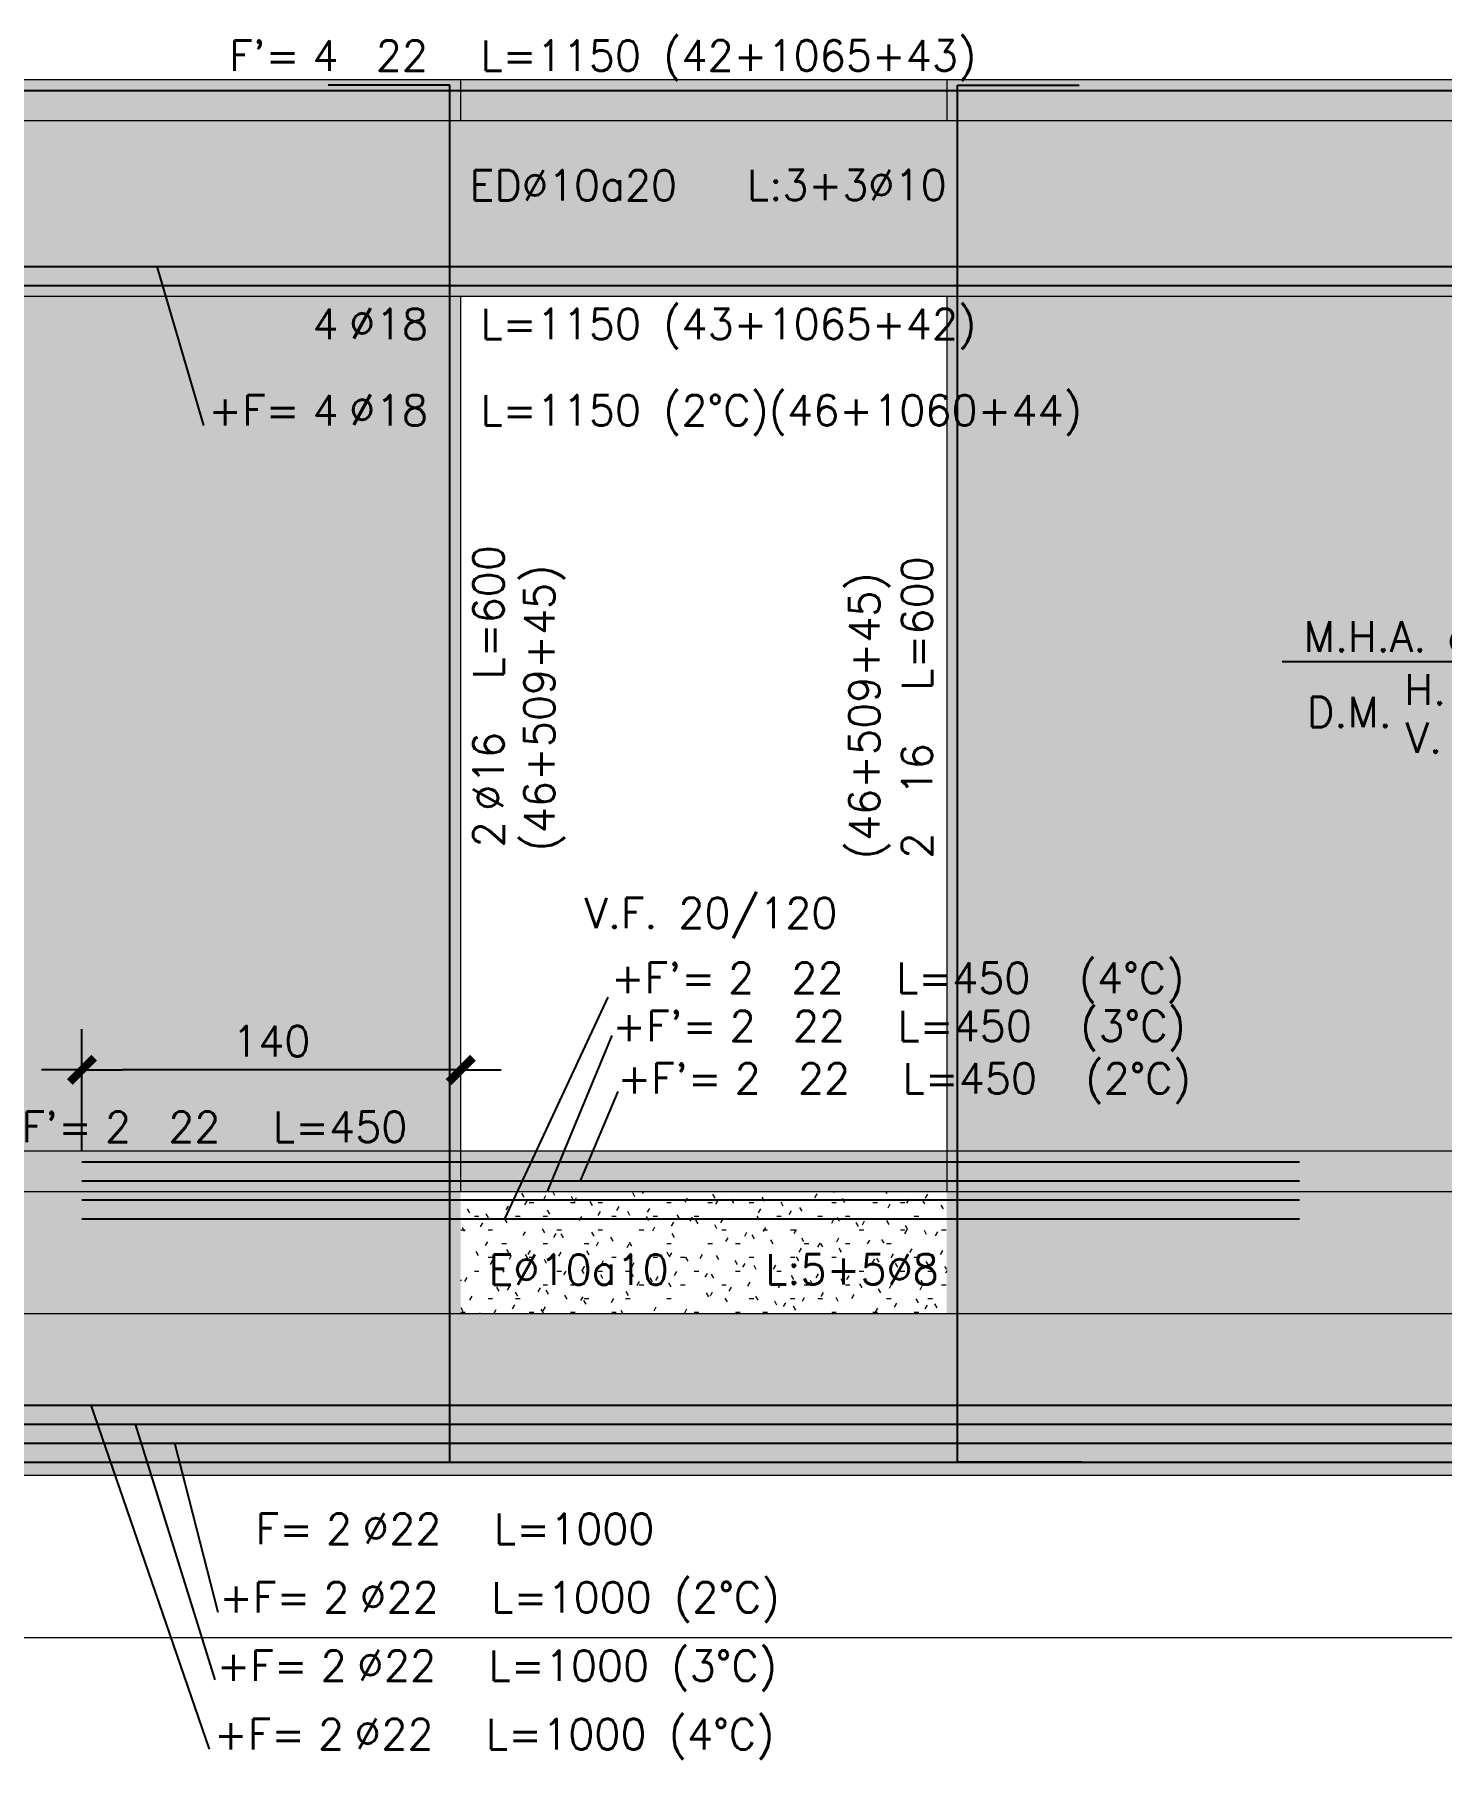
# Model space of a CAD drawing. Extents: x -10459 to 16942, y -13088 to 14608.
# Drawn here: x 751 to 1271, y 1154 to 1792 of the extents above; entities that cross this region are included whole.
import ezdxf
from ezdxf.enums import TextEntityAlignment as Align

# ---------------------------------------------------------------- set-up
doc = ezdxf.new("R2010")
doc.units = 0
doc.header["$LTSCALE"] = 30
doc.header["$MEASUREMENT"] = 0
doc.linetypes.add("EJE1-1'$0$RLE-PROYECCION", pattern=[0.71438, 0.47625, -0.23813])
doc.layers.get('0').update_dxf_attribs({"linetype": 'CONTINUOUS'})
doc.layers.add("EJE1-1'$0$RLA-ACHURADO", color=30, linetype="EJE1-1'$0$RLE-PROYECCION", lineweight=15, transparency=0.7)
for name, color, linetype, lineweight in [("EJE1-1'$0$RLA-CONTORNO", 30, 'CONTINUOUS', 15), ("EJE1-1'$0$RLA-NIVEL-1", 1, 'CONTINUOUS', 9), ("EJE1-1'$0$RLA-TEXTOS-1", 9, 'CONTINUOUS', 9)]:
    doc.layers.add(name, color=color, linetype=linetype, lineweight=lineweight)
for name, color, linetype in [("EJE1-1'$0$RLA-FE", 7, 'CONTINUOUS'), ("EJE1-1'$0$RLA-TEXTOS-FE", 9, 'CONTINUOUS'), ("EJE1-1'$0$TEXTOS-FE", 9, 'CONTINUOUS'), ("EJE1-1'$0$TEXTOS1", 9, 'CONTINUOUS')]:
    doc.layers.add(name, color=color, linetype=linetype)
doc.styles.add("EJE1-1'$0$RomanS", font='romans.shx', dxfattribs={"height": 11.25})
doc.dimstyles.new("EJE1-1'$0$ING50", dxfattribs={"dimscale": 50, "dimtxt": 0.27, "dimasz": 0.3, "dimexe": 0, "dimexo": 0, "dimgap": 0.1, "dimtad": 1, "dimdec": 1, "dimzin": 12, "dimdsep": 46, "dimtxsty": "EJE1-1'$0$RomanS", "dimblk": "EJE1-1'$0$TICK1", "dimblk1": "EJE1-1'$0$TICK1", "dimblk2": "EJE1-1'$0$TICK1", "dimcen": 0.09, "dimclrd": 2, "dimclre": 1, "dimclrt": 3, "dimadec": 0, "dimazin": 0, "dimtfac": 1, "dimtdec": 0, "dimtix": 1, "dimtmove": 2, "dimatfit": 3, "dimldrblk": "EJE1-1'$0$TICK1", "dimfxl": 0, "dimfxlon": 1, "dimtolj": 1, "dimtzin": 0, "dimarcsym": 0})
pattern_1 = [(0, (-234.281, -2576.79), (20.32, 5.08), [1.676, -13.564, 1.676, -13.564, -81.28]), (0, (-234.281, -2576.79), (20.32, 5.08), [-30.48, 1.676, -28.804, 1.676, -13.564, -35.56]), (0, (-234.281, -2576.79), (20.32, 5.08), [-76.2, 1.676, -8.484, 1.676, -23.724]), (120, (-226.661, -2574.25), (-14.559409, 15.057636), [1.676, -13.564, 1.676, -13.564, -81.28]), (120, (-226.661, -2574.25), (-14.559409, 15.057636), [-30.48, 1.676, -28.804, 1.676, -13.564, -35.56]), (120, (-226.661, -2574.25), (-14.559409, 15.057636), [-76.2, 1.676, -8.484, 1.676, -23.724]), (240, (-224.121, -2564.09), (-5.760591, -20.137636), [1.676, -13.564, 1.676, -13.564, -81.28]), (240, (-224.121, -2564.09), (-5.760591, -20.137636), [-30.48, 1.676, -28.804, 1.676, -13.564, -35.56]), (240, (-224.121, -2564.09), (-5.760591, -20.137636), [-76.2, 1.676, -8.484, 1.676, -23.724])]

# ---------------------------------------------------------------- blocks, each defined once
blk = doc.blocks.new('*U49')
at = {"layer": "EJE1-1'$0$RLA-FE"}
blk.add_line((0, 0), (983.21, 0), dxfattribs=at)
at = {"layer": "EJE1-1'$0$RLA-FE", "color": 3, "style": "EJE1-1'$0$RomanS", "flags": 8}
for tag, p in [('F=', (440.94, -19.89)), ('NUM', (455.35, -19.89))]:
    blk.add_attdef(tag, text='', height=11.25, dxfattribs=at).set_placement(p, align=Align.RIGHT)
at = {"layer": "EJE1-1'$0$RLA-FE", "color": 3, "style": "EJE1-1'$0$RomanS"}
for tag, p, flags in [('PHI', (459.24, -19.68), 12), ('DIAM', (469.1, -19.89), 12), ('MINUS', (491.12, -19.89), 13), ('MARK', (504.51, -19.89), 13), ('TEXTO_FE1', (507.81, -19.89), 8), ('TEXTO_FE2', (575.33, -19.88), 8), ('TIPO', (531.3, -57.92), 13), ('NVECES', (517.43, -76.86), 13), ('NUMFE', (521.36, -96.62), 13), ('CAPA', (529.56, -115.74), 13), ('DESPLAZA', (277.18, -134.17), 13), ('ESPACIO', (283.22, -152.53), 13), ('CANT', (297.06, -171.33), 13)]:
    blk.add_attdef(tag, p, '', height=11.25, dxfattribs=dict(at, flags=flags))
blk = doc.blocks.new('*U50')
at = {"layer": "EJE1-1'$0$RLA-FE"}
blk.add_line((0, 0), (983.21, 0), dxfattribs=at)
at = {"layer": "EJE1-1'$0$RLA-FE", "color": 3, "style": "EJE1-1'$0$RomanS", "flags": 8}
for tag, p in [('F=', (440.94, 7.32)), ('NUM', (455.35, 7.32))]:
    blk.add_attdef(tag, text='', height=11.25, dxfattribs=at).set_placement(p, align=Align.RIGHT)
at = {"layer": "EJE1-1'$0$RLA-FE", "color": 3, "style": "EJE1-1'$0$RomanS"}
for tag, p, flags in [('PHI', (459.24, 7.54), 14), ('DIAM', (469.1, 7.32), 12), ('MINUS', (491.12, 7.32), 13), ('MARK', (504.51, 7.32), 13), ('TEXTO_FE1', (507.81, 7.32), 8), ('TEXTO_FE2', (575.33, 7.34), 8), ('TIPO', (531.3, -75.78), 13), ('NVECES', (517.43, -94.72), 13), ('NUMFE', (521.36, -114.48), 13), ('CAPA', (529.56, -133.6), 13), ('DESPLAZA', (278.34, -151.59), 13), ('ESPACIO', (284.39, -169.95), 13), ('CANT', (298.23, -188.75), 13)]:
    blk.add_attdef(tag, p, '', height=11.25, dxfattribs=dict(at, flags=flags))
blk = doc.blocks.new('*U57')
at = {"layer": "EJE1-1'$0$RLA-FE"}
blk.add_line((0, 0), (978.21, 0), dxfattribs=at)
at = {"layer": "EJE1-1'$0$RLA-FE", "color": 3, "style": "EJE1-1'$0$RomanS", "flags": 8}
for tag, p in [('F=', (438.44, -58.81)), ('NUM', (452.85, -58.81))]:
    blk.add_attdef(tag, text='', height=11.25, dxfattribs=at).set_placement(p, align=Align.RIGHT)
at = {"layer": "EJE1-1'$0$RLA-FE", "color": 3, "style": "EJE1-1'$0$RomanS"}
for tag, p, flags in [('PHI', (456.74, -58.6), 12), ('DIAM', (466.6, -58.81), 12), ('MINUS', (488.62, -58.81), 13), ('MARK', (502.01, -58.81), 13), ('TEXTO_FE1', (505.31, -58.81), 8), ('TIPO', (528.8, -57.92), 13), ('TEXTO_FE2', (572.83, -58.79), 8), ('NVECES', (514.93, -76.86), 13), ('NUMFE', (518.86, -96.62), 13), ('CAPA', (527.06, -115.74), 13), ('DESPLAZA', (277.18, -134.17), 13), ('ESPACIO', (283.22, -152.53), 13), ('CANT', (297.06, -171.33), 13)]:
    blk.add_attdef(tag, p, '', height=11.25, dxfattribs=dict(at, flags=flags))
blk = doc.blocks.new('*U62')
at = {"layer": "EJE1-1'$0$RLA-FE"}
blk.add_line((0, 0), (918.21, 0), dxfattribs=at)
at = {"layer": "EJE1-1'$0$RLA-FE", "color": 3, "style": "EJE1-1'$0$RomanS", "flags": 8}
for tag, p in [('F=', (408.44, -30.3)), ('NUM', (422.85, -30.3))]:
    blk.add_attdef(tag, text='', height=11.25, dxfattribs=at).set_placement(p, align=Align.RIGHT)
at = {"layer": "EJE1-1'$0$RLA-FE", "color": 3, "style": "EJE1-1'$0$RomanS"}
for tag, p, flags in [('PHI', (426.74, -30.08), 12), ('DIAM', (436.6, -30.3), 12), ('MINUS', (458.62, -30.3), 13), ('MARK', (472.01, -30.3), 13), ('TEXTO_FE1', (475.31, -30.3), 8), ('TEXTO_FE2', (542.83, -30.28), 8), ('TIPO', (498.8, -57.92), 13), ('NVECES', (484.93, -76.86), 13), ('NUMFE', (488.86, -96.62), 13), ('CAPA', (497.06, -115.74), 13), ('DESPLAZA', (277.18, -134.17), 13), ('ESPACIO', (283.22, -152.53), 13), ('CANT', (297.06, -171.33), 13)]:
    blk.add_attdef(tag, p, '', height=11.25, dxfattribs=dict(at, flags=flags))
blk = doc.blocks.new('*U63')
at = {"layer": "EJE1-1'$0$RLA-FE"}
blk.add_line((0, 0), (918.21, 0), dxfattribs=at)
at = {"layer": "EJE1-1'$0$RLA-FE", "color": 3, "style": "EJE1-1'$0$RomanS"}
for tag, p, flags in [('TIPO', (498.8, -57.92), 13), ('PHI', (425.77, -62.38), 12), ('DIAM', (435.62, -62.6), 12), ('MINUS', (457.64, -62.6), 13), ('MARK', (471.03, -62.6), 13), ('TEXTO_FE1', (474.33, -62.6), 8), ('TEXTO_FE2', (541.86, -62.58), 8), ('NVECES', (484.93, -76.86), 13), ('NUMFE', (488.86, -96.62), 13), ('CAPA', (497.06, -115.74), 13), ('DESPLAZA', (277.18, -134.17), 13), ('ESPACIO', (283.22, -152.53), 13), ('CANT', (297.06, -171.33), 13)]:
    blk.add_attdef(tag, p, '', height=11.25, dxfattribs=dict(at, flags=flags))
at = {"layer": "EJE1-1'$0$RLA-FE", "color": 3, "style": "EJE1-1'$0$RomanS", "flags": 8}
for tag, p in [('F=', (407.46, -62.6)), ('NUM', (421.87, -62.6))]:
    blk.add_attdef(tag, text='', height=11.25, dxfattribs=at).set_placement(p, align=Align.RIGHT)
blk = doc.blocks.new('*U64')
at = {"layer": "EJE1-1'$0$RLA-FE"}
blk.add_line((0, 0), (918.21, 0), dxfattribs=at)
at = {"layer": "EJE1-1'$0$RLA-FE", "color": 3, "style": "EJE1-1'$0$RomanS"}
for tag, p, flags in [('TIPO', (498.8, -57.92), 13), ('NVECES', (484.93, -76.86), 13), ('PHI', (424.79, -94.68), 12), ('DIAM', (434.64, -94.89), 12), ('MINUS', (456.66, -94.89), 13), ('MARK', (470.06, -94.89), 13), ('TEXTO_FE1', (473.36, -94.89), 8), ('NUMFE', (488.86, -96.62), 13), ('TEXTO_FE2', (540.88, -94.88), 8), ('CAPA', (497.06, -115.74), 13), ('DESPLAZA', (277.18, -134.17), 13), ('ESPACIO', (283.22, -152.53), 13), ('CANT', (297.06, -171.33), 13)]:
    blk.add_attdef(tag, p, '', height=11.25, dxfattribs=dict(at, flags=flags))
at = {"layer": "EJE1-1'$0$RLA-FE", "color": 3, "style": "EJE1-1'$0$RomanS", "flags": 8}
for tag, p in [('F=', (406.48, -94.89)), ('NUM', (420.89, -94.89))]:
    blk.add_attdef(tag, text='', height=11.25, dxfattribs=at).set_placement(p, align=Align.RIGHT)
blk = doc.blocks.new('*U65')
at = {"layer": "EJE1-1'$0$RLA-FE"}
blk.add_line((0, 0), (918.21, 0), dxfattribs=at)
at = {"layer": "EJE1-1'$0$RLA-FE", "color": 3, "style": "EJE1-1'$0$RomanS"}
for tag, p, flags in [('TIPO', (498.8, -57.92), 13), ('NVECES', (484.93, -76.86), 13), ('NUMFE', (488.86, -96.62), 13), ('CAPA', (497.06, -115.74), 13), ('PHI', (423.81, -126.98), 12), ('DIAM', (433.67, -127.19), 12), ('MINUS', (455.69, -127.19), 13), ('MARK', (469.08, -127.19), 13), ('TEXTO_FE1', (472.38, -127.19), 8), ('TEXTO_FE2', (539.9, -127.17), 8), ('DESPLAZA', (277.18, -134.17), 13), ('ESPACIO', (283.22, -152.53), 13), ('CANT', (297.06, -171.33), 13)]:
    blk.add_attdef(tag, p, '', height=11.25, dxfattribs=dict(at, flags=flags))
at = {"layer": "EJE1-1'$0$RLA-FE", "color": 3, "style": "EJE1-1'$0$RomanS", "flags": 8}
for tag, p in [('F=', (405.51, -127.19)), ('NUM', (419.92, -127.19))]:
    blk.add_attdef(tag, text='', height=11.25, dxfattribs=at).set_placement(p, align=Align.RIGHT)
blk = doc.blocks.new('*U67')
at = {"layer": "EJE1-1'$0$RLA-FE"}
for p, q in [((0, 0), (0, 0)), ((0, 0), (368.21, 0)), ((368.21, 0), (418.21, 0)), ((418.21, 0), (450, 0)), ((450, 0), (450, 0))]:
    blk.add_line(p, q, dxfattribs=at)
at = {"layer": "EJE1-1'$0$RLA-FE", "color": 3, "style": "EJE1-1'$0$RomanS", "flags": 8}
for tag, p in [('F=', (3.73, 7.32)), ('NUM', (18.14, 7.32))]:
    blk.add_attdef(tag, text='', height=11.25, dxfattribs=at).set_placement(p, align=Align.RIGHT)
at = {"layer": "EJE1-1'$0$RLA-FE", "color": 3, "style": "EJE1-1'$0$RomanS"}
for tag, p, flags in [('PHI', (22.04, 7.54), 14), ('DIAM', (31.89, 7.32), 12), ('MINUS', (53.91, 7.32), 13), ('MARK', (67.3, 7.32), 13), ('TEXTO_FE1', (70.6, 7.32), 8), ('TEXTO_FE2', (138.13, 7.34), 8), ('TIPO', (223.8, -75.78), 13), ('NVECES', (209.93, -94.72), 13), ('NUMFE', (213.86, -114.48), 13), ('CAPA', (222.06, -133.6), 13), ('DESPLAZA', (278.34, -151.59), 13), ('ESPACIO', (284.39, -169.95), 13), ('CANT', (298.23, -188.75), 13)]:
    blk.add_attdef(tag, p, '', height=11.25, dxfattribs=dict(at, flags=flags))
blk = doc.blocks.new("EJE1-1'$0$TICK1")
at = {"color": 2}
for points in [[(0, 0), (-1, 0)], [(0, 0), (1, 0)]]:
    blk.add_lwpolyline(points, dxfattribs=at)
at = {"color": 2, "const_width": 0.2}
blk.add_lwpolyline([(-0.3, -0.3), (0.3, 0.3)], dxfattribs=at)
blk = doc.blocks.new('*D66')
at = {"layer": "EJE1-1'$0$RLA-FE", "color": 2, "lineweight": -2, "transparency": 16777216}
blk.add_line((-1941.52, -767), (-2051.52, -767), dxfattribs=at)
at = {"layer": "EJE1-1'$0$RLA-FE", "color": 2, "lineweight": -2, "transparency": 16777216, "xscale": 15, "yscale": 15, "zscale": 15, "rotation": 180}
blk.add_blockref("EJE1-1'$0$TICK1", (-2066.52, -767), dxfattribs=at)
at = {"layer": "EJE1-1'$0$RLA-FE", "color": 2, "lineweight": -2, "transparency": 16777216, "xscale": 15, "yscale": 15, "zscale": 15}
blk.add_blockref("EJE1-1'$0$TICK1", (-1926.52, -767), dxfattribs=at)
at = {"layer": "EJE1-1'$0$RLA-FE", "color": 3, "transparency": 16777216, "insert": (-1996.52, -756.38), "char_height": 11.25, "attachment_point": 5, "style": "EJE1-1'$0$RomanS"}
blk.add_mtext('\\A1;140', dxfattribs=at)
blk = doc.blocks.new('*U68')
at = {"layer": "EJE1-1'$0$RLA-FE"}
for p, q in [((0, 0), (0, 0)), ((0, 0), (368.21, 0)), ((368.21, 0), (418.21, 0)), ((418.21, 0), (450, 0)), ((450, 0), (450, 0))]:
    blk.add_line(p, q, dxfattribs=at)
at = {"layer": "EJE1-1'$0$RLA-FE", "color": 3, "style": "EJE1-1'$0$RomanS", "flags": 8}
for tag, p in [('F=', (236.5, 32.21)), ('NUM', (250.91, 32.21))]:
    blk.add_attdef(tag, text='', height=11.25, dxfattribs=at).set_placement(p, align=Align.RIGHT)
at = {"layer": "EJE1-1'$0$RLA-FE", "color": 3, "style": "EJE1-1'$0$RomanS"}
for tag, p, flags in [('PHI', (254.8, 32.43), 14), ('DIAM', (264.66, 32.21), 12), ('MINUS', (286.68, 32.21), 13), ('MARK', (300.07, 32.21), 13), ('TEXTO_FE1', (303.37, 32.21), 8), ('TEXTO_FE2', (370.89, 32.23), 8), ('TIPO', (223.8, -75.78), 13), ('NVECES', (209.93, -94.72), 13), ('NUMFE', (213.86, -114.48), 13), ('CAPA', (222.06, -133.6), 13), ('DESPLAZA', (278.34, -151.59), 13), ('ESPACIO', (284.39, -169.95), 13), ('CANT', (298.23, -188.75), 13)]:
    blk.add_attdef(tag, p, '', height=11.25, dxfattribs=dict(at, flags=flags))
blk = doc.blocks.new('*U69')
at = {"layer": "EJE1-1'$0$RLA-FE"}
for p, q in [((0, 0), (0, 0)), ((0, 0), (368.21, 0)), ((368.21, 0), (418.21, 0)), ((418.21, 0), (450, 0)), ((450, 0), (450, 0))]:
    blk.add_line(p, q, dxfattribs=at)
at = {"layer": "EJE1-1'$0$RLA-FE", "color": 3, "style": "EJE1-1'$0$RomanS", "flags": 8}
for tag, p in [('F=', (234.58, 58.63)), ('NUM', (248.99, 58.63))]:
    blk.add_attdef(tag, text='', height=11.25, dxfattribs=at).set_placement(p, align=Align.RIGHT)
at = {"layer": "EJE1-1'$0$RLA-FE", "color": 3, "style": "EJE1-1'$0$RomanS"}
for tag, p, flags in [('PHI', (252.89, 58.85), 14), ('DIAM', (262.74, 58.63), 12), ('MINUS', (284.76, 58.63), 13), ('MARK', (298.15, 58.63), 13), ('TEXTO_FE1', (301.45, 58.63), 8), ('TEXTO_FE2', (368.98, 58.65), 8), ('TIPO', (223.8, -75.78), 13), ('NVECES', (209.93, -94.72), 13), ('NUMFE', (213.86, -114.48), 13), ('CAPA', (222.06, -133.6), 13), ('DESPLAZA', (278.34, -151.59), 13), ('ESPACIO', (284.39, -169.95), 13), ('CANT', (298.23, -188.75), 13)]:
    blk.add_attdef(tag, p, '', height=11.25, dxfattribs=dict(at, flags=flags))
blk = doc.blocks.new('*U70')
at = {"layer": "EJE1-1'$0$RLA-FE"}
for p, q in [((0, 0), (0, 0)), ((0, 0), (368.21, 0)), ((368.21, 0), (418.21, 0)), ((418.21, 0), (450, 0)), ((450, 0), (450, 0))]:
    blk.add_line(p, q, dxfattribs=at)
at = {"layer": "EJE1-1'$0$RLA-FE", "color": 3, "style": "EJE1-1'$0$RomanS", "flags": 8}
for tag, p in [('F=', (234.06, 83.4)), ('NUM', (248.47, 83.4))]:
    blk.add_attdef(tag, text='', height=11.25, dxfattribs=at).set_placement(p, align=Align.RIGHT)
at = {"layer": "EJE1-1'$0$RLA-FE", "color": 3, "style": "EJE1-1'$0$RomanS"}
for tag, p, flags in [('PHI', (252.37, 83.61), 14), ('DIAM', (262.22, 83.4), 12), ('MINUS', (284.24, 83.4), 13), ('MARK', (297.63, 83.4), 13), ('TEXTO_FE1', (300.93, 83.4), 8), ('TEXTO_FE2', (368.46, 83.42), 8), ('TIPO', (223.8, -75.78), 13), ('NVECES', (209.93, -94.72), 13), ('NUMFE', (213.86, -114.48), 13), ('CAPA', (222.06, -133.6), 13), ('DESPLAZA', (278.34, -151.59), 13), ('ESPACIO', (284.39, -169.95), 13), ('CANT', (298.23, -188.75), 13)]:
    blk.add_attdef(tag, p, '', height=11.25, dxfattribs=dict(at, flags=flags))
blk = doc.blocks.new('*U75')
at = {"layer": "EJE1-1'$0$TEXTOS1", "color": 5}
blk.add_line((-55.6, 0), (55.6, 0), dxfattribs=at)
at = {"layer": "EJE1-1'$0$TEXTOS-FE", "color": 9, "style": "EJE1-1'$0$RomanS"}
for s, p in [('H. %%C', (5.91, -15.98)), ('D.M.', (-30.78, -24.35)), ('V. %%C', (5.39, -33.82))]:
    blk.add_text(s, height=11.25, dxfattribs=at).set_placement(p, align=Align.CENTER)
at = {"layer": "EJE1-1'$0$TEXTOS-FE", "color": 9, "style": "EJE1-1'$0$RomanS", "flags": 12}
for tag, p in [('MALLA_2', (23.91, -16.08)), ('MALLA_3', (24.04, -33.98))]:
    blk.add_attdef(tag, p, '', height=11.25, dxfattribs=at)
at = {"layer": "EJE1-1'$0$TEXTOS1", "color": 9, "style": "EJE1-1'$0$RomanS"}
blk.add_text('M.H.A. e=', height=11.25, dxfattribs=at).set_placement((-10.55, 3.6), align=Align.CENTER)
at = {"layer": "EJE1-1'$0$TEXTOS1", "color": 9, "style": "EJE1-1'$0$RomanS", "flags": 12}
blk.add_attdef('ESPESOR', (30.06, 3.44), '', height=11.25, dxfattribs=at)
blk = doc.blocks.new('*U76')
at = {"layer": "EJE1-1'$0$RLA-FE"}
for p, q in [((0, 46), (0, 0)), ((509, 0), (509, 45)), ((0, 0), (427.21, 0)), ((427.21, 0), (477.21, 0)), ((477.21, 0), (509, 0))]:
    blk.add_line(p, q, dxfattribs=at)
at = {"layer": "EJE1-1'$0$RLA-FE", "color": 3, "style": "EJE1-1'$0$RomanS", "flags": 8}
for tag, p in [('F=', (222.46, -19.89)), ('NUM', (236.87, -19.89))]:
    blk.add_attdef(tag, text='', height=11.25, dxfattribs=at).set_placement(p, align=Align.RIGHT)
at = {"layer": "EJE1-1'$0$RLA-FE", "color": 3, "style": "EJE1-1'$0$RomanS"}
for tag, p, flags in [('PHI', (240.76, -19.68), 12), ('DIAM', (250.62, -19.89), 12), ('MINUS', (272.64, -19.89), 13), ('MARK', (286.03, -19.89), 13), ('TEXTO_FE1', (289.33, -19.89), 8), ('TEXTO_FE2', (225.71, -38.67), 8), ('TIPO', (253.3, -57.92), 13), ('NVECES', (239.43, -76.86), 13), ('NUMFE', (243.36, -96.62), 13), ('CAPA', (251.56, -115.74), 13), ('DESPLAZA', (277.18, -134.17), 13), ('ESPACIO', (283.22, -152.53), 13), ('CANT', (297.06, -171.33), 13)]:
    blk.add_attdef(tag, p, '', height=11.25, dxfattribs=dict(at, flags=flags))
blk = doc.blocks.new('*U77')
at = {"layer": "EJE1-1'$0$RLA-FE"}
for p, q in [((0, -46), (0, 0)), ((0, 0), (427.21, 0)), ((427.21, 0), (477.21, 0)), ((477.21, 0), (509, 0)), ((509, 0), (509, -45))]:
    blk.add_line(p, q, dxfattribs=at)
at = {"layer": "EJE1-1'$0$RLA-FE", "color": 3, "style": "EJE1-1'$0$RomanS"}
for tag, p, flags in [('TEXTO_FE2', (222.85, 28.81), 8), ('PHI', (236.62, 9.54), 14), ('DIAM', (246.48, 9.32), 12), ('MINUS', (268.5, 9.32), 13), ('MARK', (281.89, 9.32), 13), ('TEXTO_FE1', (285.19, 9.32), 8), ('TIPO', (253.3, -75.78), 13), ('NVECES', (239.43, -94.72), 13), ('NUMFE', (243.36, -114.48), 13), ('CAPA', (251.56, -133.6), 13), ('DESPLAZA', (278.34, -151.59), 13), ('ESPACIO', (284.39, -169.95), 13), ('CANT', (298.23, -188.75), 13)]:
    blk.add_attdef(tag, p, '', height=11.25, dxfattribs=dict(at, flags=flags))
at = {"layer": "EJE1-1'$0$RLA-FE", "color": 3, "style": "EJE1-1'$0$RomanS", "flags": 8}
for tag, p in [('F=', (218.32, 9.32)), ('NUM', (232.73, 9.32))]:
    blk.add_attdef(tag, text='', height=11.25, dxfattribs=at).set_placement(p, align=Align.RIGHT)
blk = doc.blocks.new("EJE1-1'")
at = {"layer": "EJE1-1'$0$RLA-ACHURADO"}
h = blk.add_hatch(dxfattribs=at)
h.set_pattern_fill('SAND - DENSE', color=256, style=0, pattern_type=2)
h.set_pattern_definition(pattern_1)
h.paths.add_polyline_path([(-2429.52, -416), (-1359.519, -416), (-1359.519, -401), (-2429.52, -401)], flags=0)
h = blk.add_hatch(dxfattribs=at)
h.set_pattern_fill('SAND - DENSE', color=256, style=0, pattern_type=2)
h.set_pattern_definition(pattern_1)
h.paths.add_polyline_path([(-1429.519, -481), (-1429.519, -416), (-2359.519, -416), (-2359.519, -481)], flags=0)
h = blk.add_hatch(dxfattribs=at)
h.set_pattern_fill('SAND - DENSE', color=256, style=0, pattern_type=2)
h.set_pattern_definition(pattern_1)
h.paths.add_polyline_path([(-2359.519, -857), (-1926.52, -857), (-1926.52, -812), (-2359.519, -812)], flags=0)
h.paths.add_polyline_path([(-1926.52, -797), (-1926.52, -481), (-2359.519, -481), (-2359.519, -797), (-1946.142, -797)], flags=0)
h = blk.add_hatch(dxfattribs=at)
h.set_pattern_fill('SAND - DENSE', color=256, style=0, pattern_type=2)
h.set_pattern_definition(pattern_1)
h.paths.add_polyline_path([(-1544.519, -857), (-1429.519, -857), (-1429.519, -812), (-1746.894, -812), (-1746.894, -857)], flags=0)
h.paths.add_polyline_path([(-1732.512, -797), (-1429.519, -797), (-1429.519, -481), (-1746.894, -481), (-1746.894, -797)], flags=0)
h = blk.add_hatch(dxfattribs=at)
h.set_pattern_fill('SAND - DENSE', color=256, style=0, pattern_type=2)
h.set_pattern_definition(pattern_1)
h.paths.add_polyline_path([(-2429.519, -812), (-1359.519, -812), (-1359.519, -797), (-2429.519, -797)], flags=0)
h = blk.add_hatch(dxfattribs=at)
h.set_pattern_fill('SAND - DENSE', color=256, style=0, pattern_type=2)
h.set_pattern_definition(pattern_1)
h.paths.add_polyline_path([(-1746.894, -857), (-1746.894, -812), (-1926.52, -812), (-1926.52, -857)], flags=0)
h = blk.add_hatch(dxfattribs=at)
h.set_pattern_fill('SAND - DENSE', color=256, style=0, pattern_type=2)
h.set_pattern_definition(pattern_1)
h.paths.add_polyline_path([(-1544.519, -917), (-1544.519, -857), (-2249.519, -857), (-2249.519, -917)], flags=0)
at = {"layer": "EJE1-1'$0$RLA-CONTORNO"}
for p, q in [((1625.481, -401), (-2429.52, -401)), ((-1926.52, -416), (-1926.52, -401)), ((-1746.894, -401), (-1746.894, -416)), ((-2369.52, -416), (-1419.519, -416)), ((-2359.519, -481), (-1429.519, -481)), ((-1926.52, -797), (-1926.52, -481)), ((-1746.894, -481), (-1746.894, -797)), ((-1359.519, -797), (-2429.519, -797)), ((-1926.52, -812), (-1926.52, -797.005)), ((-1746.894, -797.005), (-1746.894, -812)), ((-2429.519, -812), (-1359.519, -812)), ((-2249.519, -857), (-1544.519, -857)), ((-1544.519, -917), (-2249.519, -917))]:
    blk.add_line(p, q, dxfattribs=at)
at = {"layer": "EJE1-1'$0$RLA-FE", "color": 2}
for p, q in [((-2021.437, -528.809), (-2038.707, -470)), ((-1872.105, -740.128), (-1910.361, -822.005)), ((-1870.643, -754.252), (-1894.519, -812)), ((-1868.45, -774.951), (-1882.413, -808.005)), ((-2019.371, -1018.153), (-2063.174, -891)), ((-2017.235, -992.529), (-2046.792, -898)), ((-2016.166, -967.617), (-2032.191, -905))]:
    blk.add_line(p, q, dxfattribs=at)
at = {"layer": "EJE1-1'$0$RLA-FE", "color": 1}
blk.add_line((-2066.52, -797.005), (-2066.52, -752.005), dxfattribs=at)
at = {"layer": "EJE1-1'$0$RLA-NIVEL-1"}
blk.add_line((-628.573, -977), (-2762.689, -977), dxfattribs=at)
ref = blk.add_blockref('*U75', (-1567.258, -616.022))
ref.add_attrib('ESPESOR', '20', (-1537.199, -612.583), dxfattribs={"layer": "EJE1-1'$0$TEXTOS1", "color": 9, "height": 11.25, "style": "EJE1-1'$0$RomanS"})
ref.add_attrib('MALLA_2', '8a20', (-1543.348, -632.098), dxfattribs={"layer": "EJE1-1'$0$TEXTOS-FE", "color": 9, "height": 11.25, "style": "EJE1-1'$0$RomanS"})
ref.add_attrib('MALLA_3', '8a20', (-1543.218, -649.998), dxfattribs={"layer": "EJE1-1'$0$TEXTOS-FE", "color": 9, "height": 11.25, "style": "EJE1-1'$0$RomanS"})
at = {"layer": "EJE1-1'$0$RLA-FE"}
ref = blk.add_blockref('*U50', (-2427.019, -405), dxfattribs=at)
ref.add_attrib('DIAM', '22', (-1957.919, -397.676), dxfattribs={"color": 3, "height": 11.25, "style": "EJE1-1'$0$RomanS"})
ref.add_attrib('NUM', '4', dxfattribs={"color": 3, "height": 11.25, "style": "EJE1-1'$0$RomanS"}).set_placement((-1971.67, -397.676), align=Align.RIGHT)
ref.add_attrib('TEXTO_FE1', 'L=1150', (-1919.208, -397.676), dxfattribs={"color": 3, "height": 11.25, "style": "EJE1-1'$0$RomanS"})
ref.add_attrib('TEXTO_FE2', '(42+1065+43)', (-1851.686, -397.658), dxfattribs={"color": 3, "height": 11.25, "style": "EJE1-1'$0$RomanS"})
ref.add_attrib('F=', "F'=", dxfattribs={"color": 3, "height": 11.25, "style": "EJE1-1'$0$RomanS"}).set_placement((-1986.079, -397.676), align=Align.RIGHT)
ref = blk.add_blockref('*U76', (-1930.52, -912), dxfattribs=dict(at, rotation=90))
ref.add_attrib('DIAM', '16', (-1910.625, -661.381), dxfattribs={"color": 3, "height": 11.25, "rotation": 90, "style": "EJE1-1'$0$RomanS"})
ref.add_attrib('NUM', '2', dxfattribs={"color": 3, "height": 11.25, "rotation": 90, "style": "EJE1-1'$0$RomanS"}).set_placement((-1910.625, -675.133), align=Align.RIGHT)
ref.add_attrib('TEXTO_FE1', 'L=600', (-1910.625, -622.67), dxfattribs={"color": 3, "height": 11.25, "rotation": 90, "style": "EJE1-1'$0$RomanS"})
ref.add_attrib('TEXTO_FE2', '(46+509+45)', (-1891.85, -686.287), dxfattribs={"color": 3, "height": 11.25, "rotation": 90, "style": "EJE1-1'$0$RomanS"})
ref.add_attrib('PHI', '%%C', (-1910.839, -671.237), dxfattribs={"color": 3, "height": 11.25, "rotation": 90, "style": "EJE1-1'$0$RomanS"})
ref = blk.add_blockref('*U77', (-1742.894, -912), dxfattribs=dict(at, rotation=90))
ref.add_attrib('DIAM', '16', (-1752.218, -665.522), dxfattribs={"color": 3, "height": 11.25, "rotation": 90, "style": "EJE1-1'$0$RomanS"})
ref.add_attrib('NUM', '2', dxfattribs={"color": 3, "height": 11.25, "rotation": 90, "style": "EJE1-1'$0$RomanS"}).set_placement((-1752.218, -679.273), align=Align.RIGHT)
ref.add_attrib('TEXTO_FE1', 'L=600', (-1752.218, -626.81), dxfattribs={"color": 3, "height": 11.25, "rotation": 90, "style": "EJE1-1'$0$RomanS"})
ref.add_attrib('TEXTO_FE2', '(46+509+45)', (-1771.7, -689.153), dxfattribs={"color": 3, "height": 11.25, "rotation": 90, "style": "EJE1-1'$0$RomanS"})
ref = blk.add_blockref('*U57', (-2424.52, -470), dxfattribs=at)
ref.add_attrib('DIAM', '18', (-1957.919, -528.809), dxfattribs={"color": 3, "height": 11.25, "style": "EJE1-1'$0$RomanS"})
ref.add_attrib('NUM', '4', dxfattribs={"color": 3, "height": 11.25, "style": "EJE1-1'$0$RomanS"}).set_placement((-1971.671, -528.809), align=Align.RIGHT)
ref.add_attrib('TEXTO_FE1', 'L=1150', (-1919.208, -528.809), dxfattribs={"color": 3, "height": 11.25, "style": "EJE1-1'$0$RomanS"})
ref.add_attrib('TEXTO_FE2', '(2°C)(46+1060+44)', (-1851.686, -528.792), dxfattribs={"color": 3, "height": 11.25, "style": "EJE1-1'$0$RomanS"})
ref.add_attrib('PHI', '%%C', (-1967.775, -528.595), dxfattribs={"color": 3, "height": 11.25, "style": "EJE1-1'$0$RomanS"})
ref.add_attrib('F=', '+F=', dxfattribs={"color": 3, "height": 11.25, "style": "EJE1-1'$0$RomanS"}).set_placement((-1986.08, -528.809), align=Align.RIGHT)
ref = blk.add_blockref('*U49', (-2427.02, -477), dxfattribs=at)
ref.add_attrib('DIAM', '18', (-1957.919, -496.895), dxfattribs={"color": 3, "height": 11.25, "style": "EJE1-1'$0$RomanS"})
ref.add_attrib('NUM', '4', dxfattribs={"color": 3, "height": 11.25, "style": "EJE1-1'$0$RomanS"}).set_placement((-1971.671, -496.895), align=Align.RIGHT)
ref.add_attrib('TEXTO_FE1', 'L=1150', (-1919.208, -496.895), dxfattribs={"color": 3, "height": 11.25, "style": "EJE1-1'$0$RomanS"})
ref.add_attrib('TEXTO_FE2', '(43+1065+42)', (-1851.686, -496.877), dxfattribs={"color": 3, "height": 11.25, "style": "EJE1-1'$0$RomanS"})
ref.add_attrib('PHI', '%%C', (-1967.775, -496.681), dxfattribs={"color": 3, "height": 11.25, "style": "EJE1-1'$0$RomanS"})
ref = blk.add_blockref('*U70', (-2066.52, -822.005), dxfattribs=at)
ref.add_attrib('DIAM', '22', (-1804.296, -738.605), dxfattribs={"color": 3, "height": 11.25, "style": "EJE1-1'$0$RomanS"})
ref.add_attrib('NUM', '2', dxfattribs={"color": 3, "height": 11.25, "style": "EJE1-1'$0$RomanS"}).set_placement((-1818.048, -738.605), align=Align.RIGHT)
ref.add_attrib('TEXTO_FE1', 'L=450', (-1765.585, -738.605), dxfattribs={"color": 3, "height": 11.25, "style": "EJE1-1'$0$RomanS"})
ref.add_attrib('TEXTO_FE2', '(4°C)', (-1698.063, -738.587), dxfattribs={"color": 3, "height": 11.25, "style": "EJE1-1'$0$RomanS"})
ref.add_attrib('F=', "+F'=", dxfattribs={"color": 3, "height": 11.25, "style": "EJE1-1'$0$RomanS"}).set_placement((-1832.456, -738.605), align=Align.RIGHT)
ref = blk.add_blockref('*U69', (-2066.52, -815.005), dxfattribs=at)
ref.add_attrib('DIAM', '22', (-1803.777, -756.37), dxfattribs={"color": 3, "height": 11.25, "style": "EJE1-1'$0$RomanS"})
ref.add_attrib('NUM', '2', dxfattribs={"color": 3, "height": 11.25, "style": "EJE1-1'$0$RomanS"}).set_placement((-1817.528, -756.37), align=Align.RIGHT)
ref.add_attrib('TEXTO_FE1', 'L=450', (-1765.065, -756.37), dxfattribs={"color": 3, "height": 11.25, "style": "EJE1-1'$0$RomanS"})
ref.add_attrib('TEXTO_FE2', '(3°C)', (-1697.543, -756.352), dxfattribs={"color": 3, "height": 11.25, "style": "EJE1-1'$0$RomanS"})
ref.add_attrib('F=', "+F'=", dxfattribs={"color": 3, "height": 11.25, "style": "EJE1-1'$0$RomanS"}).set_placement((-1831.937, -756.37), align=Align.RIGHT)
ref = blk.add_blockref('*U68', (-2066.52, -808.005), dxfattribs=at)
ref.add_attrib('DIAM', '22', (-1801.863, -775.791), dxfattribs={"color": 3, "height": 11.25, "style": "EJE1-1'$0$RomanS"})
ref.add_attrib('NUM', '2', dxfattribs={"color": 3, "height": 11.25, "style": "EJE1-1'$0$RomanS"}).set_placement((-1815.615, -775.791), align=Align.RIGHT)
ref.add_attrib('TEXTO_FE1', 'L=450', (-1763.152, -775.791), dxfattribs={"color": 3, "height": 11.25, "style": "EJE1-1'$0$RomanS"})
ref.add_attrib('TEXTO_FE2', '(2°C)', (-1695.63, -775.773), dxfattribs={"color": 3, "height": 11.25, "style": "EJE1-1'$0$RomanS"})
ref.add_attrib('F=', "+F'=", dxfattribs={"color": 3, "height": 11.25, "style": "EJE1-1'$0$RomanS"}).set_placement((-1830.023, -775.791), align=Align.RIGHT)
ref = blk.add_blockref('*U67', (-2066.52, -801.005), dxfattribs=at)
ref.add_attrib('DIAM', '22', (-2034.627, -793.681), dxfattribs={"color": 3, "height": 11.25, "style": "EJE1-1'$0$RomanS"})
ref.add_attrib('NUM', '2', dxfattribs={"color": 3, "height": 11.25, "style": "EJE1-1'$0$RomanS"}).set_placement((-2048.378, -793.681), align=Align.RIGHT)
ref.add_attrib('TEXTO_FE1', 'L=450', (-1995.916, -793.681), dxfattribs={"color": 3, "height": 11.25, "style": "EJE1-1'$0$RomanS"})
ref.add_attrib('F=', "F'=", dxfattribs={"color": 3, "height": 11.25, "style": "EJE1-1'$0$RomanS"}).set_placement((-2062.787, -793.681), align=Align.RIGHT)
ref = blk.add_blockref('*U65', (-2389.519, -891), dxfattribs=at)
ref.add_attrib('DIAM', '22', (-1955.853, -1018.191), dxfattribs={"color": 3, "height": 11.25, "style": "EJE1-1'$0$RomanS"})
ref.add_attrib('NUM', '2', dxfattribs={"color": 3, "height": 11.25, "style": "EJE1-1'$0$RomanS"}).set_placement((-1969.604, -1018.191), align=Align.RIGHT)
ref.add_attrib('TEXTO_FE1', 'L=1000', (-1917.142, -1018.191), dxfattribs={"color": 3, "height": 11.25, "style": "EJE1-1'$0$RomanS"})
ref.add_attrib('TEXTO_FE2', '(4°C)', (-1849.62, -1018.173), dxfattribs={"color": 3, "height": 11.25, "style": "EJE1-1'$0$RomanS"})
ref.add_attrib('PHI', '%%C', (-1965.708, -1017.977), dxfattribs={"color": 3, "height": 11.25, "style": "EJE1-1'$0$RomanS"})
ref.add_attrib('F=', '+F=', dxfattribs={"color": 3, "height": 11.25, "style": "EJE1-1'$0$RomanS"}).set_placement((-1984.013, -1018.191), align=Align.RIGHT)
ref = blk.add_blockref('*U64', (-2389.519, -898), dxfattribs=at)
ref.add_attrib('DIAM', '22', (-1954.875, -992.893), dxfattribs={"color": 3, "height": 11.25, "style": "EJE1-1'$0$RomanS"})
ref.add_attrib('NUM', '2', dxfattribs={"color": 3, "height": 11.25, "style": "EJE1-1'$0$RomanS"}).set_placement((-1968.626, -992.893), align=Align.RIGHT)
ref.add_attrib('TEXTO_FE1', 'L=1000', (-1916.164, -992.893), dxfattribs={"color": 3, "height": 11.25, "style": "EJE1-1'$0$RomanS"})
ref.add_attrib('TEXTO_FE2', '(3°C)', (-1848.642, -992.875), dxfattribs={"color": 3, "height": 11.25, "style": "EJE1-1'$0$RomanS"})
ref.add_attrib('PHI', '%%C', (-1964.731, -992.679), dxfattribs={"color": 3, "height": 11.25, "style": "EJE1-1'$0$RomanS"})
ref.add_attrib('F=', '+F=', dxfattribs={"color": 3, "height": 11.25, "style": "EJE1-1'$0$RomanS"}).set_placement((-1983.035, -992.893), align=Align.RIGHT)
ref = blk.add_blockref('*U63', (-2389.519, -905), dxfattribs=at)
ref.add_attrib('DIAM', '22', (-1953.897, -967.595), dxfattribs={"color": 3, "height": 11.25, "style": "EJE1-1'$0$RomanS"})
ref.add_attrib('NUM', '2', dxfattribs={"color": 3, "height": 11.25, "style": "EJE1-1'$0$RomanS"}).set_placement((-1967.648, -967.595), align=Align.RIGHT)
ref.add_attrib('TEXTO_FE1', 'L=1000', (-1915.186, -967.595), dxfattribs={"color": 3, "height": 11.25, "style": "EJE1-1'$0$RomanS"})
ref.add_attrib('TEXTO_FE2', '(2°C)', (-1847.664, -967.578), dxfattribs={"color": 3, "height": 11.25, "style": "EJE1-1'$0$RomanS"})
ref.add_attrib('PHI', '%%C', (-1963.753, -967.381), dxfattribs={"color": 3, "height": 11.25, "style": "EJE1-1'$0$RomanS"})
ref.add_attrib('F=', '+F=', dxfattribs={"color": 3, "height": 11.25, "style": "EJE1-1'$0$RomanS"}).set_placement((-1982.057, -967.595), align=Align.RIGHT)
ref = blk.add_blockref('*U62', (-2389.519, -912), dxfattribs=at)
ref.add_attrib('DIAM', '22', (-1952.919, -942.298), dxfattribs={"color": 3, "height": 11.25, "style": "EJE1-1'$0$RomanS"})
ref.add_attrib('NUM', '2', dxfattribs={"color": 3, "height": 11.25, "style": "EJE1-1'$0$RomanS"}).set_placement((-1966.67, -942.298), align=Align.RIGHT)
ref.add_attrib('TEXTO_FE1', 'L=1000', (-1914.208, -942.298), dxfattribs={"color": 3, "height": 11.25, "style": "EJE1-1'$0$RomanS"})
ref.add_attrib('PHI', '%%C', (-1962.775, -942.084), dxfattribs={"color": 3, "height": 11.25, "style": "EJE1-1'$0$RomanS"})
ref.add_attrib('F=', 'F=', dxfattribs={"color": 3, "height": 11.25, "style": "EJE1-1'$0$RomanS"}).set_placement((-1981.079, -942.298), align=Align.RIGHT)
at = {"layer": "EJE1-1'$0$RLA-TEXTOS-1", "insert": (-1834.031, -710.861), "char_height": 11.25, "width": 108.04459, "attachment_point": 5, "line_spacing_factor": 0.941778, "style": "EJE1-1'$0$RomanS"}
blk.add_mtext('V.F. 20/120', dxfattribs=at)
at = {"layer": "EJE1-1'$0$RLA-TEXTOS-FE", "color": 9, "style": "EJE1-1'$0$RomanS"}
for s, p in [('ED%%C10a20', (-1884.867, -445.66)), ('L:3+3%%C10', (-1783.816, -445.513)), ('E%%C10a10', (-1882.949, -846.463)), ('L:5+5%%C8', (-1781.898, -846.316))]:
    blk.add_text(s, height=11.25, dxfattribs=at).set_placement(p, align=Align.CENTER)
at = {"layer": "EJE1-1'$0$RLA-FE"}
dim = blk.add_aligned_dim(p1=(-1926.52, -797.005), p2=(-2066.52, -797.005), distance=-30, dimstyle="EJE1-1'$0$ING50", dxfattribs=at)
dim.commit()
dim.dimension.update_dxf_attribs({"geometry": '*D66', "text_midpoint": (-1996.52, -756.38)})

msp = doc.modelspace()

# ---------------------------------------------------------------- block references
msp.add_blockref("EJE1-1'", (2835.3, 2176.19))

doc.saveas('drawing.dxf')
